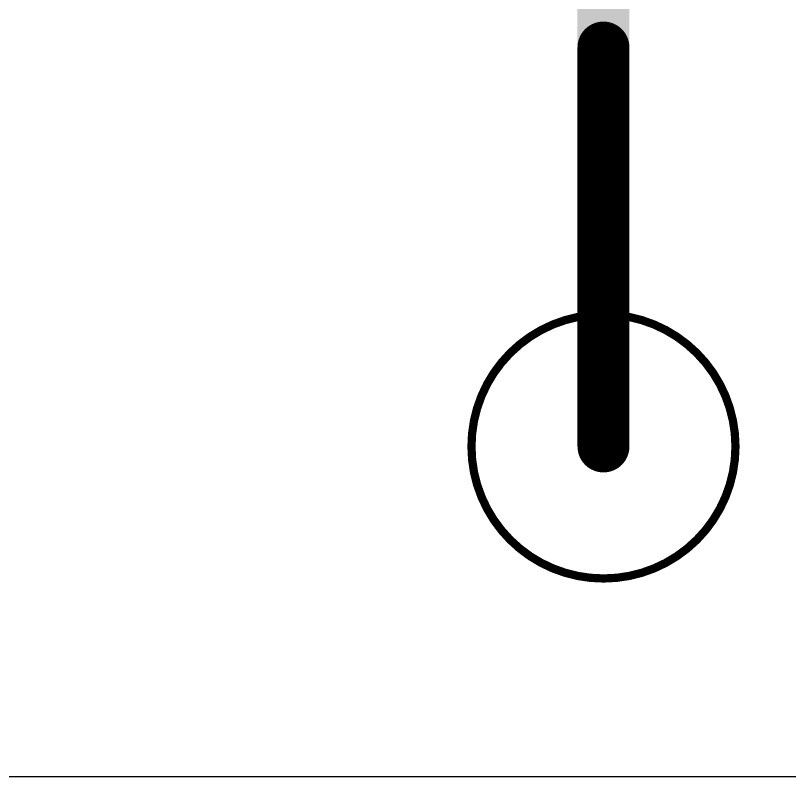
# Model space of a CAD drawing. Extents: x 5 to 105, y 20 to 66.
# Drawn here: x 45.56 to 57.47, y 20.32 to 32.03 of the extents above; entities that cross this region are included whole.
import ezdxf

# ---------------------------------------------------------------- set-up
doc = ezdxf.new("R2010")
doc.units = 0
for name, color, linetype in [('1', 12, 'CONTINUOUS'), ('20', 31, 'CONTINUOUS'), ('4', 41, 'CONTINUOUS')]:
    doc.layers.add(name, color=color, linetype=linetype)

# ---------------------------------------------------------------- blocks, each defined once
blk = doc.blocks.new('RECT')
blk.add_solid([(-0.5, -0.5), (0.5, -0.5), (-0.5, 0.5), (0.5, 0.5)])

msp = doc.modelspace()

# ---------------------------------------------------------------- linework, layer by layer
at = {"layer": '1', "const_width": 0.127}
msp.add_lwpolyline([(54.61, 23.368, 1), (54.61, 27.432, 1), (54.61, 23.368)], format="xyb", dxfattribs=at)
at = {"layer": '20'}
msp.add_line((5.08, 20.32), (105.39, 20.32), dxfattribs=at)
at = {"layer": '4', "const_width": 0.8}
msp.add_lwpolyline([(54.61, 31.54), (54.61, 25.4)], dxfattribs=at)
at = {"layer": '4', "const_width": 0.4}
for points in [[(54.81, 31.54, 1), (54.41, 31.54)], [(54.41, 25.4, 1), (54.81, 25.4)]]:
    msp.add_lwpolyline(points, format="xyb", dxfattribs=at)

# ---------------------------------------------------------------- block references
at = {"layer": '4', "xscale": 2.15, "yscale": 0.8, "rotation": 270}
msp.add_blockref('RECT', (54.61, 32.615), dxfattribs=at)

doc.saveas('drawing.dxf')
